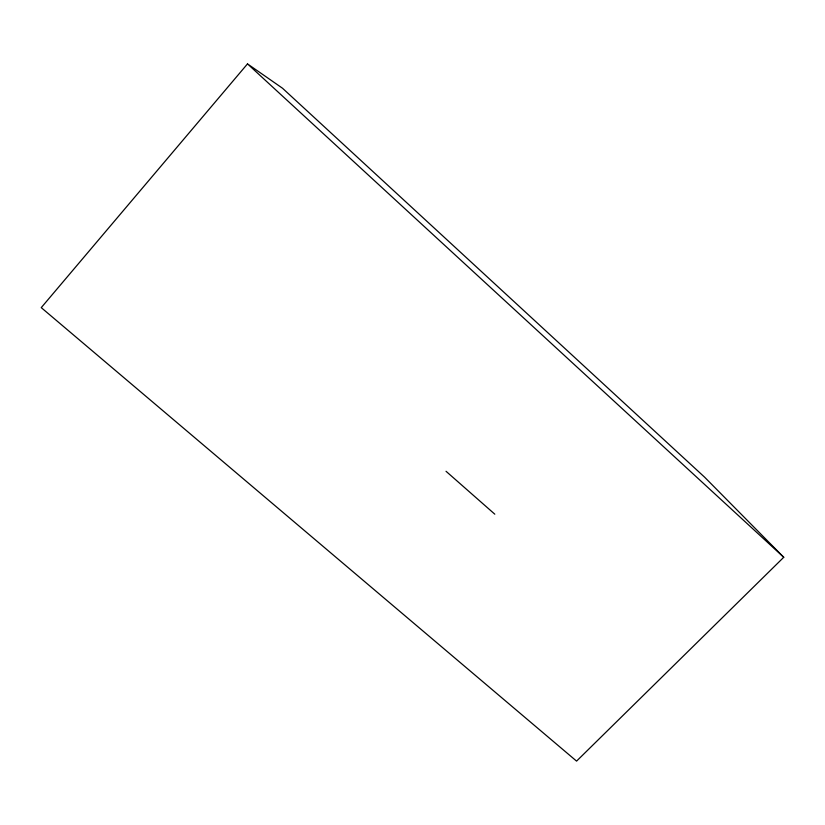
<?xml version="1.0" encoding="UTF-8"?>
<svg xmlns="http://www.w3.org/2000/svg" width="825" height="825" viewBox="0 0 825 825"><rect width="100%" height="100%" fill="white"/><g stroke="black" fill="none" stroke-linecap="round" stroke-linejoin="round"><path stroke-width="1.24" d="M247.5 63.886L41.25 307.632L576.572 761.114L783.75 557.277L704.643 477.211L282.49 88.223L247.5 63.886L783.75 557.277M446.036 471.292L494.804 514.181"/></g></svg>
